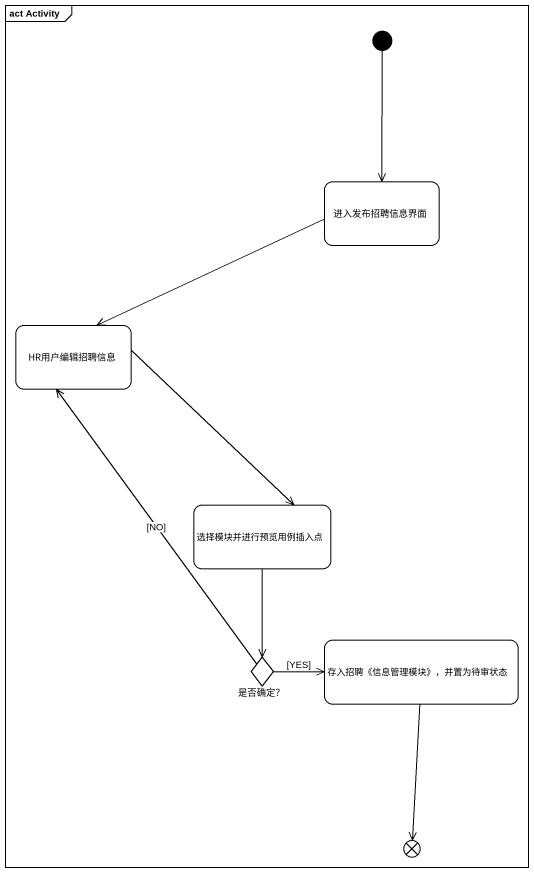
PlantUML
@startuml
mainframe act Activity
hide empty description
state 进入发布招聘信息界面
state HR用户编辑招聘信息
state 选择模块并进行预览用例插入点
state "存入招聘《信息管理模块》，并置为待审状态" as 存入招聘_信息管理模块_并置为待审状态
state "是否确定？" as 是否确定 <<choice>>
state flowfinal1 <<end>>
[*] --> 进入发布招聘信息界面
进入发布招聘信息界面 -left-> HR用户编辑招聘信息
HR用户编辑招聘信息 --> 选择模块并进行预览用例插入点
选择模块并进行预览用例插入点 --> 是否确定
存入招聘_信息管理模块_并置为待审状态 --> flowfinal1
是否确定 -up-> HR用户编辑招聘信息 : [NO]
是否确定 -right-> 存入招聘_信息管理模块_并置为待审状态 : [YES]
@enduml
